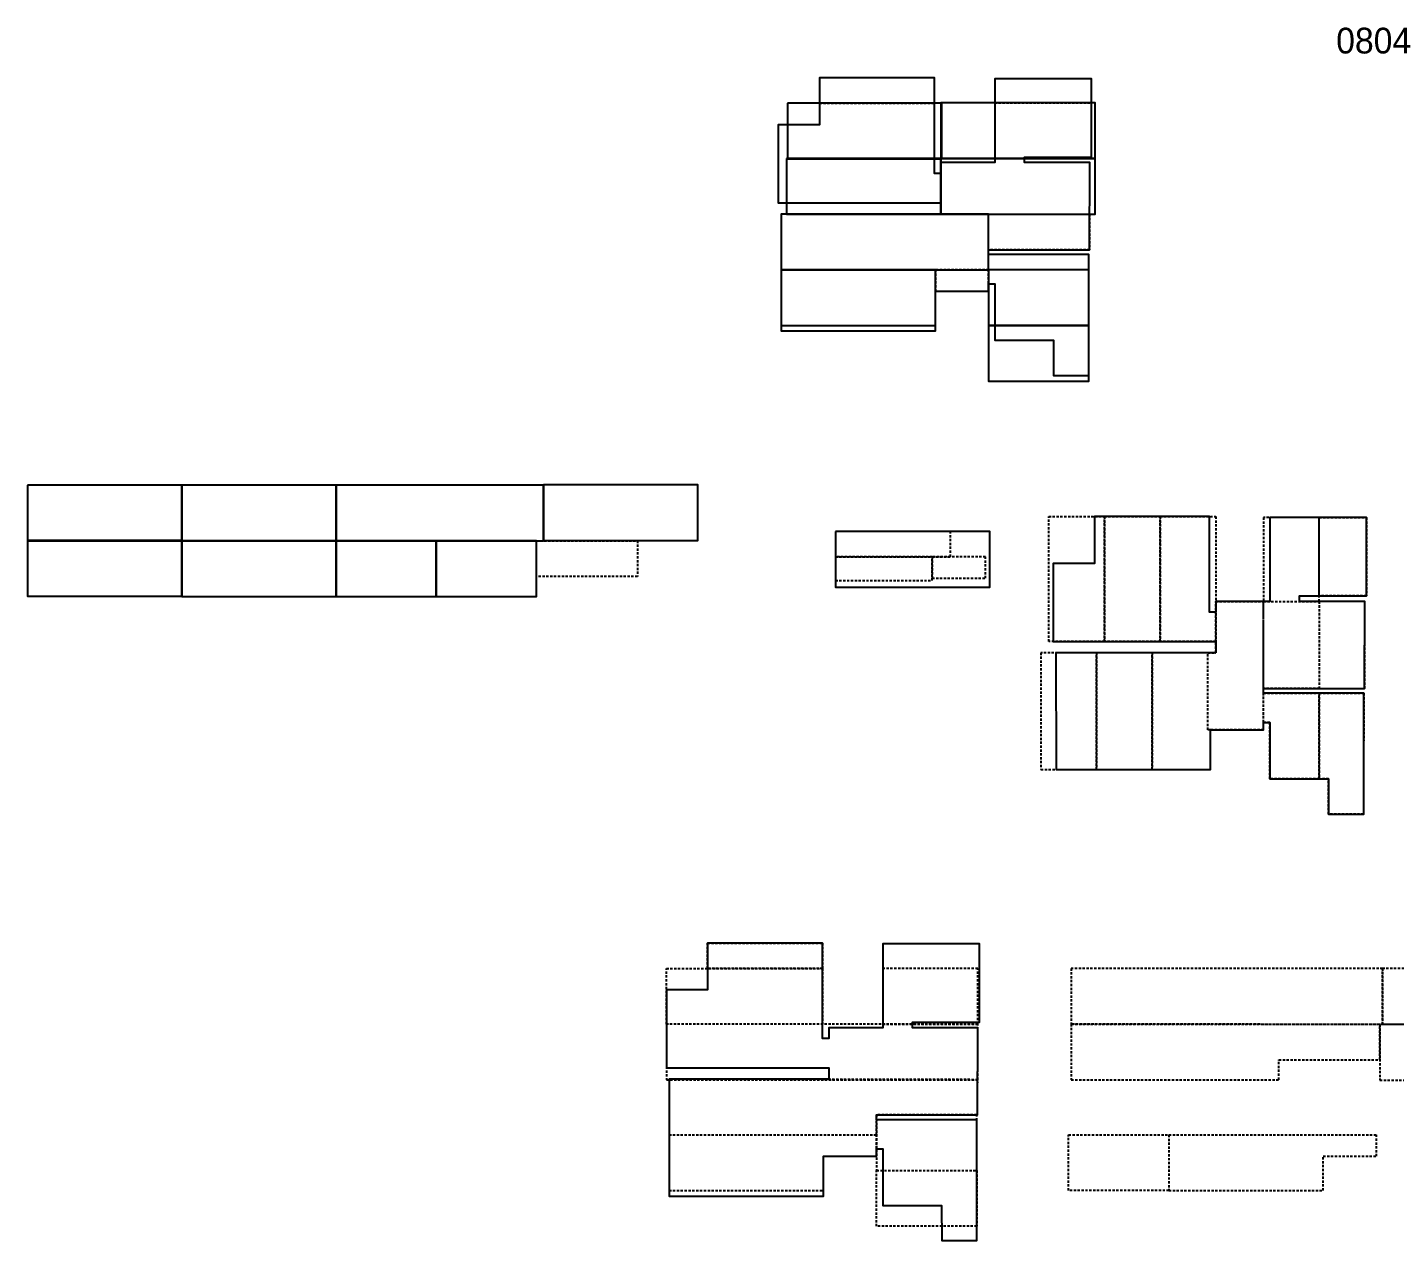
# Model space of a CAD drawing. Header units: inches. Extents: x 157163 to 245256, y -61743 to -20857.
# Drawn here: x 157163 to 201367, y -61743 to -22504 of the extents above; entities that cross this region are included whole.
import ezdxf
from ezdxf.enums import TextEntityAlignment as Align

# ---------------------------------------------------------------- set-up
doc = ezdxf.new("R2010")
doc.units = ezdxf.units.IN
doc.header["$LTSCALE"] = 50
doc.header["$MEASUREMENT"] = 0
doc.linetypes.add('HID', pattern=[2.5, 1.5, -1])
for name, color, linetype in [('03-TEXT', 3, 'Continuous'), ('07-DIM WAL', 5, 'Continuous'), ('CO-BATH', 6, 'Continuous')]:
    doc.layers.add(name, color=color, linetype=linetype)
doc.styles.add('코레일둥고', font='Korail_Round_Gothic_Medium.ttf')

msp = doc.modelspace()

# ---------------------------------------------------------------- linework, layer by layer
at = {"layer": '07-DIM WAL', "linetype": 'HID'}
for p, q in [((197127.8, -45224.4), (197127.8, -41067.4)), ((190826.7, -58320.4), (194066.7, -58320.4)), ((194066.7, -58320.4), (200776.7, -58320.4))]:
    msp.add_line(p, q, dxfattribs=at)
for points in [[(186493.2, -24138.9), (182773.2, -24138.9), (182773.2, -24952.6), (186493.2, -24952.6)], [(191567.2, -24167.9), (188438.2, -24167.9), (188438.2, -24941.9), (191567.2, -24941.9)], [(191503.5, -29699.9), (188238.2, -29699.9), (188238.2, -28541.9), (191503.5, -28541.9)], [(188238.2, -30341.9), (186518.2, -30341.9), (186518.2, -31036.9), (188238.2, -31036.9)], [(198927.8, -38355.4), (200456.8, -38355.4), (200456.8, -40889.4), (198927.8, -40889.4)], [(187006.8, -38810.4), (183286.8, -38810.4), (183286.8, -39624.1), (187006.8, -39624.1)], [(176888.1, -40264.5), (173622.8, -40264.5), (173622.8, -39106.5), (176888.1, -39106.5)], [(186415.8, -39624.1), (183286.8, -39624.1), (183286.8, -40398.1), (186415.8, -40398.1)], [(188135.8, -39624.1), (186415.8, -39624.1), (186415.8, -40319.1), (188135.8, -40319.1)], [(200397.8, -41072.9), (198927.8, -41072.9), (198927.8, -43887.4), (200397.8, -43887.4)], [(179153.7, -52117.4), (182873.7, -52117.4), (182873.7, -52937), (179153.7, -52937)], [(200889.7, -54753.5), (190912.5, -54737), (190912.5, -56537), (197622.5, -56537), (197622.5, -55895), (200887.8, -55895)], [(187885.9, -56537), (177908.7, -56520.4), (177908.7, -58320.4), (184618.7, -58320.4), (184618.7, -57678.4), (187884, -57678.4)]]:
    msp.add_lwpolyline(points, close=True, dxfattribs=at)
at = {"layer": '07-DIM WAL'}
for points in [[(181739.9, -24952.6), (181739.9, -26752.6), (186729.9, -26752.6), (186729.9, -24952.6)], [(186693.2, -24941.9), (186693.2, -26741.9), (191683.2, -26741.9), (191683.2, -24941.9)], [(181703.2, -26741.9), (181703.2, -28541.9), (186693.2, -28541.9), (186693.2, -26741.9)], [(186693.2, -26741.9), (186693.2, -28541.9), (191683.2, -28541.9), (191683.2, -26741.9)], [(181528.2, -28541.9), (181528.2, -30341.9), (188238.2, -30341.9), (188238.2, -28541.9)], [(181528.2, -30341.9), (181528.2, -32141.9), (186518.2, -32141.9), (186518.2, -30341.9)], [(188238.2, -30341.9), (188238.2, -32141.9), (191478.2, -32141.9), (191478.2, -30341.9)], [(188238.2, -32141.9), (188238.2, -33941.9), (191478.2, -33941.9), (191478.2, -32141.9)], [(157162.8, -37306.5), (157162.8, -39106.5), (162152.8, -39106.5), (162152.8, -37306.5)], [(162152.8, -37306.5), (162152.8, -39106.5), (167142.8, -39106.5), (167142.8, -37306.5)], [(167142.8, -37306.5), (167142.8, -39106.5), (173852.8, -39106.5), (173852.8, -37306.5)], [(173852.8, -37295.8), (173852.8, -39095.8), (178842.8, -39095.8), (178842.8, -37295.8)], [(183286.8, -38810.4), (183286.8, -40610.4), (188276.8, -40610.4), (188276.8, -38810.4)], [(157162.8, -39095.8), (157162.8, -40895.8), (162152.8, -40895.8), (162152.8, -39095.8)], [(162152.8, -39106.5), (162152.8, -40906.5), (167142.8, -40906.5), (167142.8, -39106.5)], [(167142.8, -39106.5), (167142.8, -40906.5), (170382.8, -40906.5), (170382.8, -39106.5)], [(170382.8, -39106.5), (170382.8, -40906.5), (173622.8, -40906.5), (173622.8, -39106.5)]]:
    msp.add_lwpolyline(points, close=True, dxfattribs=at)
at = {"layer": '07-DIM WAL', "linetype": 'HID'}
for points in [[(191982.8, -42367.4), (190182.8, -42367.4), (190182.8, -38326.4), (191982.8, -38326.4), (191982.8, -42367.4)], [(193782.8, -42367.4), (191982.8, -42367.4), (191982.8, -38326.4), (193782.8, -38326.4), (193782.8, -42367.4)], [(195582.8, -42367.4), (193782.8, -42367.4), (193782.8, -38326.4), (195582.8, -38326.4), (195582.8, -42367.4)], [(197127.8, -41067.4), (198927.8, -41067.4), (198927.8, -38355.4), (197127.8, -38355.4), (197127.8, -41067.4)], [(197127.8, -45224.4), (195327.8, -45224.4), (195327.8, -42729.4), (195582.8, -42729.4), (195582.8, -41067.4), (197127.8, -41067.4)], [(197127.8, -41067.4), (198927.8, -41067.4), (198927.8, -43887.4), (197127.8, -43887.4), (197127.8, -41067.4)], [(191727.8, -42729.4), (189927.8, -42729.4), (189927.8, -46509.4), (191727.8, -46509.4), (191727.8, -42729.4)], [(193527.8, -42729.4), (191727.8, -42729.4), (191727.8, -46509.4), (193527.8, -46509.4), (193527.8, -42729.4)], [(195327.8, -42729.4), (193527.8, -42729.4), (193527.8, -46509.4), (195407.8, -46509.4), (195407.8, -45224.4), (195327.8, -45224.4), (195327.8, -42729.4)], [(197127.8, -44042.4), (198927.8, -44042.4), (198927.8, -46812.4), (197327.8, -46812.4), (197327.8, -44982.4), (197127.8, -44982.4), (197127.8, -44042.4)], [(198927.8, -44042.4), (200367.8, -44042.4), (200360.1, -47952.4), (199231.9, -47950.2), (199231.9, -46812.4), (198927.8, -46812.4), (198927.8, -44042.4)], [(177821.7, -54737), (177821.7, -52937), (182873.7, -52937), (182873.7, -54737)], [(187885.9, -54737), (187885.9, -52937), (184818.7, -52937), (184818.7, -54737), (187885.9, -54737)], [(200976.7, -54737), (200976.7, -52937), (190912.5, -52937), (190912.5, -54737), (200976.7, -54737)], [(204043.9, -54737), (204043.9, -52937), (200976.7, -52937), (200976.7, -54737), (204043.9, -54737)], [(187885.9, -56537), (187885.9, -54737), (177821.7, -54737), (177821.7, -56537), (187885.9, -56537)], [(200889.7, -54753.5), (200889.7, -56553.5), (204129.7, -56553.5), (204129.7, -54753.5), (200889.7, -54753.5)], [(184618.7, -57678.4), (184618.7, -59478.4), (187858.7, -59478.4), (187858.7, -57678.4), (184618.7, -57678.4)], [(177908.7, -58320.4), (177908.7, -60120.4), (182898.7, -60120.4), (182898.7, -59015.4), (184618.7, -59015.4), (184618.7, -58320.4)], [(194066.7, -58320.4), (194066.7, -60120.4), (190826.7, -60120.4), (190826.7, -58320.4)], [(194066.7, -58320.4), (194066.7, -60120.4), (199056.7, -60120.4), (199056.7, -59015.4), (200776.7, -59015.4), (200776.7, -58320.4)], [(187858.7, -59478.4), (187858.7, -61278.4), (184618.7, -61278.4), (184618.7, -59478.4)]]:
    msp.add_lwpolyline(points, dxfattribs=at)
at = {"layer": 'CO-BATH'}
for points in [[(186693.2, -28541.9), (181528.2, -28541.9), (181532.8, -32321.9), (186518.2, -32321.9), (186518.2, -31036.9), (188238.2, -31036.9), (188238.2, -30794.9), (188438.2, -30794.9), (188438.2, -32624.9), (190333.5, -32624.9), (190342.3, -33762.7), (191478.2, -33764.9), (191478.2, -29854.9), (188238.2, -29854.9), (188238.2, -29699.9), (191503.5, -29699.9), (191508.2, -26879.9), (189402.2, -26879.9), (189402.2, -26701.9), (191567.2, -26701.9), (191567.2, -24167.9), (188438.2, -24167.9), (188438.2, -26879.9), (186693.2, -26879.9), (186693.2, -27229.9), (186493.2, -27229.9), (186493.2, -24138.9), (182773.2, -24138.9), (182773.2, -25652), (181441.2, -25652), (181441.2, -28179.9), (186693.2, -28179.9), (186693.2, -28541.9)], [(195582.8, -42729.4), (190417.8, -42729.4), (190422.5, -46509.4), (195407.8, -46509.4), (195407.8, -45224.4), (197127.8, -45224.4), (197127.8, -44982.4), (197327.8, -44982.4), (197327.8, -46812.4), (199223.1, -46812.4), (199231.9, -47950.2), (200367.8, -47952.4), (200367.8, -44042.4), (197127.8, -44042.4), (197127.8, -43887.4), (200393.1, -43887.4), (200397.8, -41067.4), (198291.8, -41067.4), (198291.8, -40889.4), (200456.8, -40889.4), (200456.8, -38355.4), (197327.8, -38355.4), (197327.8, -41067.4), (195582.8, -41067.4), (195582.8, -41417.4), (195382.8, -41417.4), (195382.8, -38326.4), (191662.8, -38326.4), (191662.8, -39839.6), (190330.8, -39839.6), (190330.8, -42367.4), (195582.8, -42367.4), (195582.8, -42729.4)], [(183073.7, -56520.4), (177908.7, -56520.4), (177913.4, -60300.4), (182898.7, -60300.4), (182898.7, -59015.4), (184618.7, -59015.4), (184618.7, -58773.4), (184818.7, -58773.4), (184818.7, -60603.4), (186714, -60603.4), (186722.8, -61741.1), (187858.7, -61743.4), (187858.7, -57833.4), (184618.7, -57833.4), (184618.7, -57678.4), (187884, -57678.4), (187888.7, -54858.4), (185782.7, -54858.4), (185782.7, -54680.4), (187947.7, -54680.4), (187947.7, -52146.4), (184818.7, -52146.4), (184818.7, -54858.4), (183073.7, -54858.4), (183073.7, -55208.4), (182873.7, -55208.4), (182873.7, -52117.4), (179153.7, -52117.4), (179153.7, -53630.5), (177821.7, -53630.5), (177821.7, -56158.4), (183073.7, -56158.4), (183073.7, -56520.4)]]:
    msp.add_lwpolyline(points, dxfattribs=at)

# ---------------------------------------------------------------- texts
at = {"layer": '03-TEXT', "style": '코레일둥고'}
msp.add_text('0804', height=833.33, dxfattribs=at).set_placement((200688.7, -23349.6), align=Align.CENTER)

doc.saveas('drawing.dxf')
